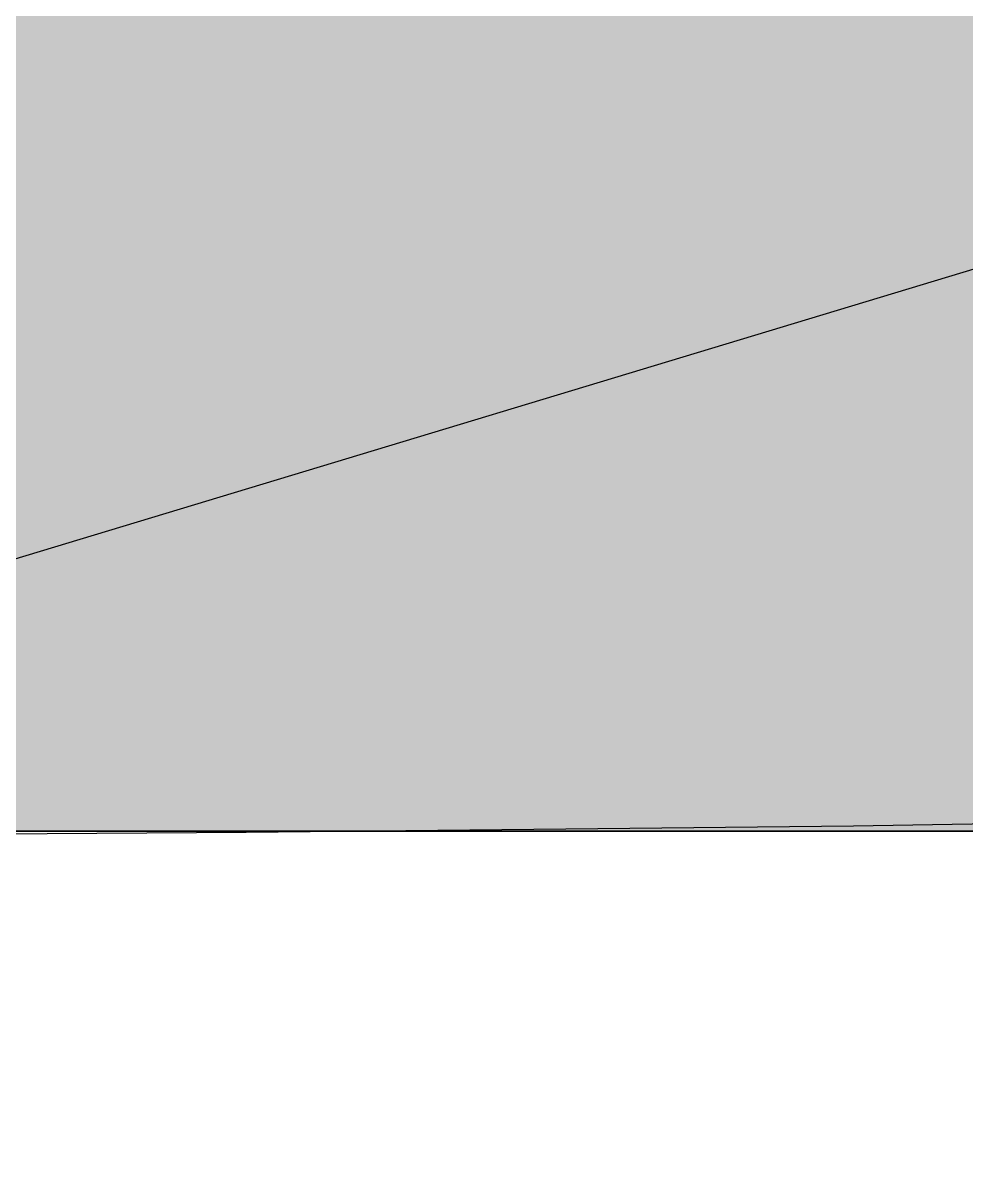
# Model space of a CAD drawing. Header units: inches. Extents: x -31 to 122, y -49 to 49.
# Drawn here: x 0.003509 to 0.00715, y -0.501304 to -0.496879 of the extents above; entities that cross this region are included whole.
import ezdxf

# ---------------------------------------------------------------- set-up
doc = ezdxf.new("R2010")
doc.units = ezdxf.units.IN
doc.header["$MEASUREMENT"] = 0
doc.linetypes.add('HIDDEN2', pattern=[0.1875, 0.125, -0.0625])
pattern_1 = [(0, (0, 0), (0.78125, 1.5625), [0, -1.5625])]

# ---------------------------------------------------------------- blocks, each defined once
blk = doc.blocks.new('hv1s_rdi')
at = {"linetype": 'Continuous'}
blk.add_line((0.5, -0.5), (-0.5, -0.5), dxfattribs=at)
blk = doc.blocks.new('hv1r_rdi')
at = {"linetype": 'Continuous'}
blk.add_arc((0, 0), 0.5, 221.4096221092709, 138.5903778907291, dxfattribs=at)
blk = doc.blocks.new('hdfsupu')
at = {"linetype": 'HIDDEN2'}
blk.add_line((-0.5, -0.5), (0.5, -0.5), dxfattribs=at)
blk = doc.blocks.new('hdfsup')
at = {"linetype": 'ByBlock'}
blk.add_line((-0.5, -0.5), (0.5, -0.5), dxfattribs=at)
blk = doc.blocks.new('hdfretu')
at = {"linetype": 'HIDDEN2'}
blk.add_line((-0.5, -0.5), (0.5, -0.5), dxfattribs=at)
blk = doc.blocks.new('hdfret')
at = {"linetype": 'ByBlock'}
blk.add_line((-0.5, -0.5), (0.5, -0.5), dxfattribs=at)
blk = doc.blocks.new('hdfexhu')
at = {"linetype": 'HIDDEN2'}
blk.add_line((-0.5, -0.5), (0.5, -0.5), dxfattribs=at)
blk = doc.blocks.new('hdfexh')
at = {"linetype": 'ByBlock'}
blk.add_line((-0.5, -0.5), (0.5, -0.5), dxfattribs=at)
blk = doc.blocks.new('hvdbrk2s')
blk.add_lwpolyline([(0, -0.5), (0.03263652433656716, -0.4901332339918554), (0.06861399629019616, -0.4714100510182107), (0.1049325127630709, -0.4447708755965323), (0.1385921706576028, -0.4111561322442867), (0.1665930668764304, -0.3715062454789404), (0.185935298321283, -0.3267616398175051), (0.1936189618947992, -0.2778627397774471), (0.1866441544991631, -0.2257499698757783), (0.1632150557675232, -0.1712806216064564), (0.126352176254386, -0.11497945436804), (0.0802801092449954, -0.05728809453421491), (0.0440215410762903, -0.01564416981500472)])
blk = doc.blocks.new('hvdbrk2h')
blk.add_lwpolyline([(0, -0.5), (0.03263652433656716, -0.4901332339918554), (0.06861399629019616, -0.4714100510182107), (0.1049325127630709, -0.4447708755965323), (0.1385921706576028, -0.4111561322442867), (0.1665930668764304, -0.3715062454789404), (0.185935298321283, -0.3267616398175051), (0.1936189618947992, -0.2778627397774471), (0.1866441544991631, -0.2257499698757783), (0.1632150557675232, -0.1712806216064564), (0.126352176254386, -0.11497945436804), (0.0802801092449954, -0.05728809453421491), (0.0440215410762903, -0.01564416981500472)])
blk = doc.blocks.new('hvesup1')
blk.add_line((-9.184547653667832e-17, -0.5000000000000001), (0.9999999999999999, -0.5000000000000003))
blk = doc.blocks.new('hvesuh1')
blk.add_hatch(color=256).paths.add_polyline_path([(-1.289706896465763e-16, -0.5), (1, -0.5000000000000002), (1, 0.4999999999999998)])
blk.add_line((-9.18454765366783e-17, -0.5), (0.9999999999999999, -0.5000000000000002))
blk = doc.blocks.new('hvesdp1')
blk.add_line((-9.184547653667832e-17, -0.5000000000000001), (0.9999999999999999, -0.5000000000000003))
blk = doc.blocks.new('hveoup1')
for points in [[(0.2500000000000002, 0.4999999999999999, 0.414213562373095), (4.592273826833915e-17, 0.25), (-4.592273826833913e-17, -0.2499999999999999, 0.414213562373095), (0.2499999999999999, -0.5)], [(-9.18454765366783e-17, -0.5), (0.7499999999999999, -0.5000000000000001, 0.414213562373095), (1, -0.2500000000000002), (1, 0.2499999999999998, 0.414213562373095), (0.7500000000000001, 0.4999999999999999), (9.18454765366783e-17, 0.5)]]:
    blk.add_lwpolyline(points, format="xyb")
blk = doc.blocks.new('hveouh1')
for points in [[(-9.18454765366783e-17, -0.5), (0.7499999999999999, -0.5000000000000001, 0.414213562373095), (1, -0.2500000000000002), (1, 0.2499999999999998, 0.414213562373095), (0.7500000000000001, 0.4999999999999999), (9.18454765366783e-17, 0.5)], [(0.2500000000000002, 0.4999999999999999, 0.414213562373095), (4.592273826833915e-17, 0.25), (-4.592273826833913e-17, -0.2499999999999999, 0.414213562373095), (0.2499999999999999, -0.5)]]:
    blk.add_lwpolyline(points, format="xyb")
blk = doc.blocks.new('hveodp1')
blk.add_lwpolyline([(-9.18454765366783e-17, -0.5), (0.7499999999999999, -0.5000000000000001, 0.414213562373095), (1, -0.2500000000000002), (1, 0.2499999999999998, 0.414213562373095), (0.7500000000000001, 0.4999999999999999), (9.18454765366783e-17, 0.5)], format="xyb")
blk = doc.blocks.new('HVRF25')
blk.add_circle((0, 0), 22)
blk = doc.blocks.new('HVRF19')
blk.add_circle((0, 0), 16.5)
blk = doc.blocks.new('HVRF13')
blk.add_circle((0, 0), 12)
blk = doc.blocks.new('hvssuh1')
h = blk.add_hatch(color=256)
h.paths.add_polyline_path([(0.9999999999999999, -0.5000000000000007), (0.5, -2.498001805406602e-16), (-2.220446049250312e-16, -0.5000000000000001)])
h.paths.add_polyline_path([(1, 0.4999999999999994), (2.775557561562891e-16, 0.4999999999999999), (0.4999999999999999, -2.220446049250313e-16)])
blk.add_line((-2.143061119189161e-16, -0.5000000000000001), (0.9999999999999998, -0.5000000000000007))
blk = doc.blocks.new('hvssdp1')
blk.add_line((-2.143061119189161e-16, -0.5000000000000001), (0.9999999999999998, -0.5000000000000007))
blk = doc.blocks.new('hvsoup1')
for points in [[(0.2500000000000002, 0.4999999999999999, 0.414213562373095), (4.592273826833915e-17, 0.25), (-4.592273826833913e-17, -0.2499999999999999, 0.414213562373095), (0.2499999999999999, -0.5)], [(-9.18454765366783e-17, -0.5), (0.7499999999999999, -0.5000000000000001, 0.414213562373095), (1, -0.2500000000000002), (1, 0.2499999999999998, 0.414213562373095), (0.7500000000000001, 0.4999999999999999), (9.18454765366783e-17, 0.5)]]:
    blk.add_lwpolyline(points, format="xyb")
blk = doc.blocks.new('hvsouh1')
for points in [[(-9.18454765366783e-17, -0.5), (0.7499999999999999, -0.5000000000000001, 0.414213562373095), (1, -0.2500000000000002), (1, 0.2499999999999998, 0.414213562373095), (0.7500000000000001, 0.4999999999999999), (9.18454765366783e-17, 0.5)], [(0.2500000000000002, 0.4999999999999999, 0.414213562373095), (4.592273826833915e-17, 0.25), (-4.592273826833913e-17, -0.2499999999999999, 0.414213562373095), (0.2499999999999999, -0.5)]]:
    blk.add_lwpolyline(points, format="xyb")
blk = doc.blocks.new('hvsodp1')
blk.add_lwpolyline([(-9.18454765366783e-17, -0.5), (0.7499999999999999, -0.5000000000000001, 0.414213562373095), (1, -0.2500000000000002), (1, 0.2499999999999998, 0.414213562373095), (0.7500000000000001, 0.4999999999999999), (9.18454765366783e-17, 0.5)], format="xyb")
blk = doc.blocks.new('hvrsup1')
blk.add_line((-9.184547653667832e-17, -0.5000000000000001), (0.9999999999999999, -0.5000000000000003))
blk = doc.blocks.new('hvrsuh1')
blk.add_hatch(color=256).paths.add_polyline_path([(1, 0.4999999999999997), (-9.184547653667832e-17, -0.5000000000000001), (0.9999999999999999, -0.5000000000000003)])
blk.add_line((-9.184547653667832e-17, -0.5000000000000001), (0.9999999999999999, -0.5000000000000003))
blk = doc.blocks.new('hvrsdp1')
blk.add_line((-9.184547653667832e-17, -0.5000000000000001), (0.9999999999999999, -0.5000000000000003))
blk = doc.blocks.new('hvroup1')
for points in [[(0.2500000000000002, 0.4999999999999999, 0.414213562373095), (4.592273826833915e-17, 0.25), (-4.592273826833913e-17, -0.2499999999999999, 0.414213562373095), (0.2499999999999999, -0.5)], [(-9.18454765366783e-17, -0.5), (0.7499999999999999, -0.5000000000000001, 0.414213562373095), (1, -0.2500000000000002), (1, 0.2499999999999998, 0.414213562373095), (0.7500000000000001, 0.4999999999999999), (9.18454765366783e-17, 0.5)]]:
    blk.add_lwpolyline(points, format="xyb")
blk = doc.blocks.new('hvrouh1')
for points in [[(-9.18454765366783e-17, -0.5), (0.7499999999999999, -0.5000000000000001, 0.414213562373095), (1, -0.2500000000000002), (1, 0.2499999999999998, 0.414213562373095), (0.7500000000000001, 0.4999999999999999), (9.18454765366783e-17, 0.5)], [(0.2500000000000002, 0.4999999999999999, 0.414213562373095), (4.592273826833915e-17, 0.25), (-4.592273826833913e-17, -0.2499999999999999, 0.414213562373095), (0.2499999999999999, -0.5)]]:
    blk.add_lwpolyline(points, format="xyb")
blk = doc.blocks.new('hvrodp1')
blk.add_lwpolyline([(-9.18454765366783e-17, -0.5), (0.7499999999999999, -0.5000000000000001, 0.414213562373095), (1, -0.2500000000000002), (1, 0.2499999999999998, 0.414213562373095), (0.7500000000000001, 0.4999999999999999), (9.18454765366783e-17, 0.5)], format="xyb")
blk = doc.blocks.new('hvrhc')
blk.add_line((0.5, -0.5), (-0.5, -0.5))
blk = doc.blocks.new('HVRF37')
blk.add_circle((0, 0), 31)
blk = doc.blocks.new('HVRF31')
blk.add_circle((0, 0), 25)
blk = doc.blocks.new('hvssup1')
blk.add_line((-2.028677789991939e-16, -0.5), (0.9999999999999998, -0.5000000000000003))
blk = doc.blocks.new('hvtbsav2n')
h = blk.add_hatch()
h.set_pattern_fill('DOTS', color=8, scale=25, style=0)
h.set_pattern_definition(pattern_1)
h.paths.add_polyline_path([(21.6200000000008, 5), (14.59505093726461, 5, -0.3835541555125414), (6.222667398279149, 5), (0, 5), (0, -5), (6.222667398279147, -5, -0.3835541555123429), (14.59505093726139, -4.999999999997101), (21.6200000000008, -5)])
blk = doc.blocks.new('hvtbhv1')
h = blk.add_hatch()
h.set_pattern_fill('DOTS', color=8, scale=25, style=0)
h.set_pattern_definition([(0, (-1179.424079982213, -605.4397062500375), (0.78125, 1.5625), [0, -1.5625])])
h.paths.add_polyline_path([(6.703627051891595, 5), (0, 5), (0, -5), (6.703627051891593, -5, -0.3835541555123078), (15.07601059087326, -4.999999999996589), (21.6200000000008, -5), (21.6200000000008, 5), (15.07601059087706, 5, -0.3835541555125413)])
blk = doc.blocks.new('hvtbeav2')
h = blk.add_hatch()
h.set_pattern_fill('DOTS', color=8, scale=25, style=0)
h.set_pattern_definition(pattern_1)
h.paths.add_polyline_path([(21.6200000000008, 5), (14.93525683024331, 5, -0.3835541555125415), (6.562873291257848, 5), (0, 5), (0, -5), (6.562873291257916, -4.999999999999943, -0.3835541555123116), (14.93525683023965, -4.999999999996703), (21.6200000000008, -5.000000000000001)])
blk = doc.blocks.new('J12')
blk.add_arc((-3.329427995376737, 0), 6, 284.9570676798153, 75.04293232018463)
blk = doc.blocks.new('J10')
blk.add_arc((-2.774523329480614, 0), 5, 284.9570676798153, 75.04293232018463)
blk = doc.blocks.new('hv_rup1')
at = {"linetype": 'Continuous'}
blk.add_circle((0.5, 0), 0.5, dxfattribs=at)
blk = doc.blocks.new('hv_ruh1')
at = {"linetype": 'Continuous'}
blk.add_circle((0.5, 0), 0.5, dxfattribs=at)
blk = doc.blocks.new('hv_rdp1')
at = {"linetype": 'HIDDEN2'}
blk.add_arc((0.4999999999999999, -2.220446049250313e-16), 0.5, 179.9999999999941, 359.9999999999941, dxfattribs=at)
blk = doc.blocks.new('J8')
blk.add_arc((-2.219618663584491, 0), 4, 284.9570676798153, 75.04293232018463)
blk = doc.blocks.new('J6')
blk.add_arc((-1.664713997688368, 0), 3, 284.9570676798153, 75.04293232018463)
blk = doc.blocks.new('J18')
blk.add_arc((-4.994141993065107, 0), 9, 284.9570676798153, 75.04293232018463)
blk = doc.blocks.new('J16')
blk.add_arc((-4.439237327168982, 0), 8, 284.9570676798153, 75.04293232018463)
blk = doc.blocks.new('J14')
blk.add_arc((-3.884332661272857, 0), 7, 284.9570676798153, 75.04293232018463)

msp = doc.modelspace()

# ---------------------------------------------------------------- block references
for name in ['HVRF37', 'HVRF31', 'HVRF25', 'HVRF19', 'HVRF13', 'J18', 'J16', 'J14', 'hvtbsav2n', 'hvtbeav2', 'J12', 'hvtbhv1', 'J10', 'J8', 'J6', 'hv1r_rdi', 'hv_ruh1', 'hv1s_rdi', 'hdfsupu', 'hdfsup', 'hdfretu', 'hdfret', 'hdfexhu', 'hdfexh', 'hvrhc', 'hvesup1', 'hvesuh1', 'hvesdp1', 'hveoup1', 'hveouh1', 'hveodp1', 'hvssuh1', 'hvssdp1', 'hvsoup1', 'hvsouh1', 'hvsodp1', 'hvrsup1', 'hvrsuh1', 'hvrsdp1', 'hvroup1', 'hvrouh1', 'hvrodp1', 'hvssup1', 'hv_rup1', 'hv_rdp1', 'hvdbrk2s', 'hvdbrk2h']:
    msp.add_blockref(name, (0, 0))

doc.saveas('drawing.dxf')
